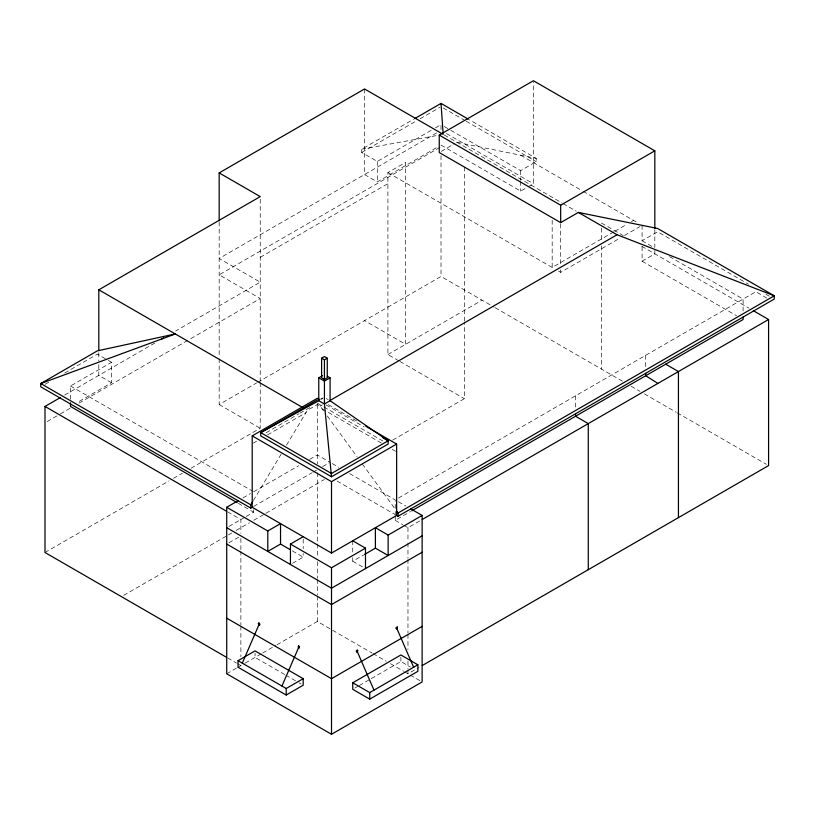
<?xml version="1.0" encoding="UTF-8"?>
<svg xmlns="http://www.w3.org/2000/svg" width="815" height="815" viewBox="0 0 815 815"><rect width="100%" height="100%" fill="white"/><g stroke="black" fill="none" stroke-linecap="round" stroke-linejoin="round"><path stroke-width="0.61" stroke-dasharray="4.08 3.06" d="M253.394 500.481L281.318 453.853M286.513 445.173L307.438 410.261L317.351 404.535L320.163 406.165L323.616 410.903M431.125 130.38L377.294 161.452L361.717 152.466L361.717 149.196L413.48 119.306M361.717 152.466L415.681 121.303M420.092 118.766L439.906 107.315M435.516 127.843L441.017 124.664L441.017 130.675M436.646 132.916L219.174 258.467L260.23 282.184L175.673 331.002M398.83 360.841L387.909 354.535L387.909 172.607L405.615 162.389L405.615 344.317L364.549 320.601M364.549 88.967L364.549 174.532L377.294 181.898L437.716 147.006M439.917 147.372L219.174 274.818L260.23 298.535L188.856 339.743M441.322 151.325L454.862 143.511M260.23 257.346L387.909 183.63M45.11 384.303L49.46 381.787M64.711 372.985L97.392 354.118L107.305 359.843M70.487 399.228L70.487 386.004L111.553 362.298L111.553 382.734L76.967 402.702M64.762 395.031L154.809 343.044M47.199 421.528L59.271 414.55M60.371 413.918L70.253 408.213M79.045 403.14L187.756 340.375M450.838 130.339L520.663 170.651L536.239 161.655L536.239 158.385L469.471 119.846M441.017 145.101L520.663 191.087L527.04 187.409M528.1 186.798L533.407 183.732L533.407 81.989M219.174 358.753L219.174 404.535L256.613 382.918M257.713 382.286L441.017 276.458L494.124 307.123M44.998 552.509L169.092 480.87M173.483 478.334L182.265 473.26M191.046 468.187L260.23 428.242L260.23 382.459M387.909 354.535L482.072 300.164M320.652 399.625L322.536 398.535M613.787 231.868L552.173 267.442L552.173 217.727M614.887 231.226L626.99 224.237M631.391 221.7L633.591 220.427M266.148 432.724L298.83 413.867M299.92 413.236L311.901 406.318M253.312 443.075L256.603 441.17M267.575 434.833L306.002 412.645M320.163 406.165L322.363 404.892M558.54 271.12L560.669 272.342L618.982 238.673M624.484 235.494L639.887 226.611M642.088 225.337L642.088 240.761L657.664 231.766L748.445 284.18M642.088 246.772L642.088 261.197L654.832 253.842L654.832 248.748M243.002 497.873L250.439 493.574M253.628 491.74L298.667 465.732M309.659 459.395L317.351 454.953L330.095 462.309M253.628 506.451L311.85 472.832M312.95 472.201L317.351 469.664M322.659 466.598L329.026 462.92M228.903 526.449L245.132 517.087M246.191 516.466L253.628 512.177L253.628 509.772M123.666 595.388L227.314 535.547M228.414 534.905L231.725 533M236.136 530.453L249.37 522.812M253.781 520.265L264.804 513.898M265.904 513.267L324.35 479.526M392.708 440.059L464.377 398.678L464.377 322.343M228.903 542.8L238.703 537.146M398.525 498.006L755.841 291.719L767.526 298.463M292.565 563.277L303.19 557.144L303.19 553.538M395.224 515.549L395.224 520.357L410.617 511.463M403.72 525.257L407.969 527.712L421.161 520.092M352.742 557.623L352.742 561.229L363.541 555.005M226.723 673.781L236.523 668.117M237.613 667.495L244.154 663.716M245.254 663.084L261.635 653.62M262.725 652.988L275.837 645.419M276.927 644.787L317.351 621.458L371.935 652.978M354.933 688.054L358.223 686.149M359.313 685.517L370.255 679.201M371.345 678.569L400.888 661.515L410.454 667.037M404.698 671.886L407.969 673.781L418.971 667.434M320.886 398.678L323.249 397.863M361.717 149.196L438.205 135.28M456.94 142.309L536.239 158.385M443.197 107.947L465.09 120.579M466.19 121.211L536.239 161.655M765.947 294.286L769.228 296.171M520.663 155.227L582.063 190.679M583.153 191.311L637.839 222.882M444.287 126.559L449.737 129.707M642.088 240.761L654.17 247.729M669.533 256.603L743.097 299.074L743.097 312.298M446.508 133.568L533.407 183.732M601.49 223.045L623.261 235.617M641.772 246.293L748.893 308.141M444.257 134.984L561.963 202.945M563.053 203.577L576.174 211.156M642.088 261.197L736.505 315.711M387.909 172.607L554.292 268.665M495.225 307.754L622.385 381.165M631.177 386.249L639.969 391.322M644.37 393.859L676.246 412.268M677.346 412.899L766.385 464.316M399.931 361.473L464.377 398.678M326.316 398.535L328.201 399.625M328.363 404.627L358.101 421.793M326.061 404.933L364.183 426.948M317.351 403.17L322.791 406.318M323.881 406.95L382.704 440.905M322.129 408.855L381.308 443.024M392.26 449.35L395.55 451.245M332.265 463.562L338.775 467.321M349.635 473.586L395.224 499.911L395.224 514.346M398.413 501.755L405.85 506.044M219.174 404.535L260.23 428.242M337.094 481.064L395.224 514.632M395.224 520.357L402.661 524.646M108.364 360.454L111.553 362.298M111.553 382.734L98.809 375.379L98.809 362.155M70.487 386.004L252.528 491.109M352.742 561.229L363.368 567.362M238.275 503.313L253.628 512.177M227.68 511.912L240.883 519.532L240.883 533.367M292.402 550.909L303.19 557.144M373.036 653.61L386.137 661.169M390.497 663.695L403.608 671.254M410.149 675.034L419.949 680.698M284.669 674.535L255.044 657.43L255.044 653.07M285.77 675.166L295.641 680.871M298.942 682.776L301.061 683.999M227.731 658.011L236.503 663.074M237.593 663.705L240.883 665.6M327.345 416.007L357.123 456.848M362.329 463.99L395.081 508.906M654.832 229.677L654.832 247.475M645.704 355.299L645.704 367.321M601.49 228.129L601.49 240.822M601.49 245.906L601.49 369.113M575.543 395.805L575.543 409.038M560.669 223.881L560.669 264.885M560.669 269.857L560.669 272.342M520.663 170.651L520.663 180.268M520.663 181.47L520.663 191.087M464.377 167.044L464.377 321.069M441.017 155.645L441.017 276.458M407.969 527.712L407.969 541.68M407.969 542.953L407.969 558.193M407.969 559.467L407.969 633.133M407.969 634.406L407.969 649.647M407.969 661.077L407.969 668.697M407.969 669.971L407.969 673.781M400.888 657.155L400.888 661.515M377.294 161.452L377.294 181.898M352.742 540.793L352.742 552.815M317.351 404.535L317.351 463.847M317.351 472.741L317.351 542.647M317.351 543.921L317.351 556.635M317.351 561.718L317.351 578.243M317.351 579.516L317.351 594.767M317.351 596.04L317.351 621.458M303.19 539.112L303.19 548.729M260.23 199.135L260.23 381.196M240.883 538.43L240.883 549.88M240.883 551.144L240.883 624.911M240.883 626.185L240.883 656.707M219.174 221.975L219.174 357.479M98.809 352.763L98.809 360.953"/><path stroke-width="1.22" d="M259.608 624.871L258.63 623.149M242.3 663.155L259.292 623.913M281.949 686.047L298.942 646.804M299.207 647.803C297.556 641.578 299.839 651.817 298.514 646.04M654.832 228.404L654.832 150.826L533.407 80.726L439.244 135.086L439.244 152.527L560.669 222.638L578.365 212.42L657.664 228.495L774.25 295.804L774.25 299.074L398.056 516.262L396.64 515.447L331.511 553.059L252.212 507.276L250.796 508.091L250.796 504.821L252.742 501.571M357.367 651.368C358.702 649.3 355.676 650.604 356.746 651.898M258.732 623.088L259.72 624.81M357.204 651.552L356.664 651.796M219.174 220.722L219.174 172.902L364.549 88.967L443.197 134.373M98.809 350.542L98.809 289.804L260.23 196.609L219.174 172.902M414.58 118.674L441.017 103.413L468.38 119.214M226.641 657.379L44.998 552.509L44.998 406.44L60.371 397.567M161.401 339.244L163.601 337.97M439.244 135.086L560.669 205.197L654.832 150.826M321.599 358.203L324.431 356.573L327.263 358.203L327.263 377.824L324.431 379.464L321.599 377.824L321.599 358.203L324.431 359.843L327.263 358.203M327.263 376.194L330.095 377.824L330.095 400.715L388.144 440.783L388.144 444.053L331.511 476.755L324.431 403.985L318.767 400.715L318.767 377.824L322.536 375.644M318.767 377.824L324.431 381.094L330.095 377.824M252.212 507.276L252.212 435.872L317.351 398.27L319.551 399.544M317.351 399.9L260.708 432.602L260.708 435.872L331.511 476.755M330.065 400.45L617.057 234.751L774.25 295.804L398.056 512.992L398.056 516.262M330.095 400.715L324.431 403.985L324.431 381.094M410.801 508.906L422.129 515.447L422.129 681.951L331.511 734.274L226.723 673.781L226.723 507.276L238.051 500.736M252.212 435.872L331.511 481.655L396.64 444.053L396.64 515.447M267.789 530.983L280.533 523.627L280.533 544.063L267.789 551.419L267.789 530.983L226.723 507.276M290.446 564.5L290.446 544.063L303.19 536.708M411.718 510.832L743.097 319.511L743.097 317.106M290.446 544.063L331.511 567.77L365.487 548.149L365.487 568.585M388.144 535.068L388.144 555.504L375.399 548.149L375.399 527.712L388.144 535.068L422.129 515.447M422.262 519.461L768.586 319.511L768.586 465.579L422.262 665.529M364.611 554.383L375.399 548.149M422.129 535.883L331.511 588.206L226.723 527.712M422.129 552.234L331.511 604.557L226.723 544.063M238.051 660.7L255.044 650.89L303.19 678.681L303.19 685.221L286.197 695.032L238.051 667.241L238.051 660.7L286.197 688.492L303.19 678.681M422.129 626.358L331.511 678.681L226.723 618.188M352.742 682.776L400.888 654.975L417.881 664.785L417.881 671.326L369.735 699.127L352.742 689.317L352.742 682.776L369.735 692.587L417.881 664.785M318.767 400.715L260.708 432.602L331.511 473.484L388.144 440.783L382.704 437.635M175.307 333.977L40.75 383.549L40.75 386.819L250.796 508.091M298.585 645.888L298.198 647.222L299.441 647.67M175.276 333.956L97.392 350.847L40.75 383.549L250.796 504.821M397.282 627.224C394.287 628.722 398.616 629.71 397.18 627.153M397.414 627.295C394.582 626.929 397.129 630.739 397.282 627.275M753.274 310.668L768.586 319.511M578.365 212.42L617.057 234.751M665.692 364.203L678.437 371.559L678.437 517.627M365.803 426.245L396.64 444.053M98.809 289.804L303.027 407.714M352.742 540.793L365.487 548.149M237.175 502.682L70.487 406.44L70.487 402.834M44.998 406.44L226.58 511.28M280.533 544.063L290.242 549.667M657.888 383.427L645.704 375.735L645.704 373.331M396.569 510.954L398.056 512.992M396.64 627.998L413.633 667.241M356.99 650.89L373.983 690.132M441.017 103.413L443.105 133.14M588.277 569.685L588.277 423.617L575.543 416.251L575.543 413.847M560.669 205.197L560.669 222.638M369.735 692.587L369.735 699.127M331.511 481.655L331.511 553.059M331.511 567.77L331.511 734.274M324.431 359.843L324.431 379.464M286.197 688.492L286.197 695.032M258.355 623.526C259.313 627.275 260.932 621.764 258.355 623.526M356.308 651.104C357.938 653.875 358.182 647.66 356.308 651.104"/></g></svg>
